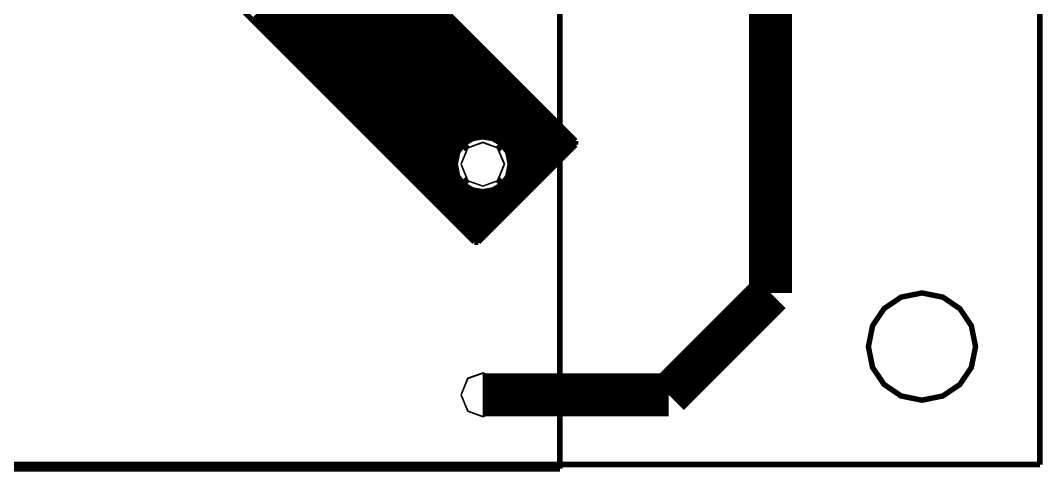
# Model space of a CAD drawing. Extents: x 0.2 to 4.14, y 0.2 to 4.15.
# Drawn here: x 2.266 to 4.144, y 0.198 to 1.026 of the extents above; entities that cross this region are included whole.
import ezdxf

# ---------------------------------------------------------------- set-up
doc = ezdxf.new("R2010")
doc.units = 0
doc.layers.get('0').update_dxf_attribs({"linetype": 'CONTINUOUS'})

msp = doc.modelspace()

# ---------------------------------------------------------------- linework, layer by layer
at = {"color": 151, "const_width": 0.01}
for points in [[(4.13938, 4.14763), (4.13938, 0.210612)], [(4.13938, 0.210612), (0.202365, 0.210612)]]:
    msp.add_lwpolyline(points, dxfattribs=at)
at = {"color": 254, "const_width": 0.01}
for points in [[(4.13938, 4.14763), (4.13938, 0.210612)], [(3.25749, 1.20275), (3.25749, 0.202746)], [(4.13938, 0.210612), (0.202365, 0.210612)], [(3.25749, 0.202746), (1.45828, 0.202746)]]:
    msp.add_lwpolyline(points, dxfattribs=at)
at = {"color": 40}
for points, const_width in [([(4.13938, 4.14763), (4.13938, 0.210612)], 0.01), ([(3.64447, 0.525553), (3.64447, 2.42215)], 0.07874), ([(3.45747, 0.338542), (3.64447, 0.525553)], 0.07874), ([(3.11572, 0.338542), (3.45747, 0.338542)], 0.07874), ([(4.13938, 0.210612), (0.202365, 0.210612)], 0.01)]:
    msp.add_lwpolyline(points, dxfattribs=dict(at, const_width=const_width))
at = {"color": 93, "const_width": 0.01}
for points in [[(4.13938, 4.14763), (4.13938, 0.210612)], [(4.13938, 0.210612), (0.202365, 0.210612)]]:
    msp.add_lwpolyline(points, dxfattribs=at)
at = {"color": 200, "const_width": 0.01}
for points in [[(4.13938, 4.14763), (4.13938, 0.210612)], [(4.13938, 0.210612), (0.202365, 0.210612)]]:
    msp.add_lwpolyline(points, dxfattribs=at)
at = {"color": 13}
for points, const_width in [([(4.13938, 4.14763), (4.13938, 0.210612)], 0.01), ([(2.27572, 1.44353), (3.10038, 0.618869)], 0.01), ([(2.69413, 1.02512), (3.05561, 1.38666)], 0.01), ([(2.70047, 1.01877), (3.05561, 1.37392)], 0.01), ([(2.70682, 1.01242), (3.05561, 1.36122)], 0.01), ([(2.71322, 1.00602), (3.05561, 1.34847)], 0.01), ([(2.71957, 0.999675), (3.05561, 1.33572)], 0.01), ([(2.72592, 0.993326), (3.05561, 1.32302)], 0.01), ([(2.73232, 0.986979), (3.05561, 1.31027)], 0.01), ([(2.73867, 0.980578), (3.05561, 1.29758)], 0.01), ([(2.74501, 0.974229), (3.05561, 1.28483)], 0.01), ([(2.75136, 0.967882), (3.05561, 1.27208)], 0.01), ([(2.75776, 0.961481), (3.05561, 1.25939)], 0.01), ([(2.76411, 0.955132), (3.05561, 1.24664)], 0.01), ([(2.77046, 0.948785), (3.05561, 1.23394)], 0.01), ([(2.77686, 0.942437), (3.05561, 1.22119)], 0.01), ([(2.78321, 0.936035), (3.05561, 1.20844)], 0.01), ([(2.78956, 0.929688), (3.05561, 1.19575)], 0.01), ([(2.79596, 0.92334), (3.05561, 1.183)], 0.01), ([(2.80231, 0.916938), (3.05561, 1.17025)], 0.01), ([(2.80865, 0.91059), (3.05561, 1.15755)], 0.01), ([(2.815, 0.904243), (3.05561, 1.1448)], 0.01), ([(2.8214, 0.89784), (3.05561, 1.13211)], 0.01), ([(2.82775, 0.891493), (3.05561, 1.11936)], 0.01), ([(2.8341, 0.885146), (3.05561, 1.10661)], 0.01), ([(2.8405, 0.878797), (3.05561, 1.09391)], 0.01), ([(2.84685, 0.872396), (3.05561, 1.08116)], 0.01), ([(2.85319, 0.866049), (3.05561, 1.06847)], 0.01), ([(2.8596, 0.8597), (3.05561, 1.05572)], 0.01), ([(2.86594, 0.853299), (3.05561, 1.04297)], 0.01), ([(2.87229, 0.846951), (3.05817, 1.03277)], 0.01), ([(3.28624, 0.804688), (3.05561, 1.03532)], 0.01), ([(2.87864, 0.840603), (3.06451, 1.02642)], 0.01), ([(2.88504, 0.834201), (3.07086, 1.02007)], 0.01), ([(2.89139, 0.827854), (3.07725, 1.01373)], 0.01), ([(2.89774, 0.821506), (3.08361, 1.00732)], 0.01), ([(2.90414, 0.815158), (3.08996, 1.00098)], 0.01), ([(2.91049, 0.808757), (3.09631, 0.994629)], 0.01), ([(2.91683, 0.802408), (3.10271, 0.988226)], 0.01), ([(2.92324, 0.796007), (3.10906, 0.981879)], 0.01), ([(2.92958, 0.78966), (3.1154, 0.975532)], 0.01), ([(2.93593, 0.783311), (3.12181, 0.969129)], 0.01), ([(2.94228, 0.776964), (3.12815, 0.962782)], 0.01), ([(2.94868, 0.770562), (3.1345, 0.956435)], 0.01), ([(2.95503, 0.764214), (3.1409, 0.950086)], 0.01), ([(2.96137, 0.757867), (3.14725, 0.943685)], 0.01), ([(2.96778, 0.751519), (3.1536, 0.937337)], 0.01), ([(2.97412, 0.745117), (3.15994, 0.930989)], 0.01), ([(2.98047, 0.738769), (3.16635, 0.924587)], 0.01), ([(2.98687, 0.732368), (3.17269, 0.91824)], 0.01), ([(2.99322, 0.726019), (3.17904, 0.911892)], 0.01), ([(2.99957, 0.719672), (3.18544, 0.90549)], 0.01), ([(3.10325, 0.810601), (3.19179, 0.899143)], 0.01), ([(3.11751, 0.812121), (3.19814, 0.892794)], 0.01), ([(3.12858, 0.810493), (3.20454, 0.886447)], 0.01), ([(3.13786, 0.807021), (3.21089, 0.880046)], 0.01), ([(3.14578, 0.802246), (3.21724, 0.873697)], 0.01), ([(3.1525, 0.796224), (3.22358, 0.86735)], 0.01), ([(3.1581, 0.789063), (3.22999, 0.860949)], 0.01), ([(3.16243, 0.780707), (3.23633, 0.8546)], 0.01), ([(3.16531, 0.770833), (3.24268, 0.848253)], 0.01), ([(3.16601, 0.758843), (3.24908, 0.841851)], 0.01), ([(3.07596, 0.643283), (3.26178, 0.829156)], 0.01), ([(3.08231, 0.636936), (3.26818, 0.822808)], 0.01), ([(3.16217, 0.742242), (3.25543, 0.835503)], 0.01), ([(3.08865, 0.630588), (3.27453, 0.816406)], 0.01), ([(3.09506, 0.62424), (3.28088, 0.810058)], 0.01), ([(3.10156, 0.618001), (3.28711, 0.803549)], 0.01), ([(3.28624, 0.797635), (3.28624, 0.804688)], 0.01), ([(3.08014, 0.797418), (3.08789, 0.78966)], 0.01181), ([(3.10747, 0.618869), (3.28624, 0.797635)], 0.01), ([(3.15136, 0.797418), (3.14356, 0.78966)], 0.01181), ([(3.00592, 0.713325), (3.06694, 0.774306)], 0.01), ([(3.01232, 0.706922), (3.06538, 0.760037)], 0.01), ([(3.01867, 0.700575), (3.06706, 0.748969)], 0.01), ([(3.02501, 0.694228), (3.07047, 0.739637)], 0.01), ([(3.03142, 0.687879), (3.07531, 0.731771)], 0.01), ([(3.08014, 0.726183), (3.08789, 0.733942)], 0.01181), ([(3.15136, 0.726183), (3.14356, 0.733942)], 0.01181), ([(3.03776, 0.681478), (3.08132, 0.725043)], 0.01), ([(3.04411, 0.675131), (3.08843, 0.719456)], 0.01), ([(3.05051, 0.668782), (3.09685, 0.715115)], 0.01), ([(3.05686, 0.662381), (3.10672, 0.712239)], 0.01), ([(3.06321, 0.656033), (3.11871, 0.711535)], 0.01), ([(3.06961, 0.649685), (3.13531, 0.715386)], 0.01), ([(3.10038, 0.618869), (3.10747, 0.618869)], 0.01), ([(4.13938, 0.210612), (0.202365, 0.210612)], 0.01)]:
    msp.add_lwpolyline(points, dxfattribs=dict(at, const_width=const_width))
at = {"color": 173, "const_width": 0.01}
for points in [[(4.13938, 4.14763), (4.13938, 0.210612)], [(4.13938, 0.210612), (0.202365, 0.210612)]]:
    msp.add_lwpolyline(points, dxfattribs=at)
at = {"color": 13, "const_width": 0.01}
for points in [[(3.16613, 0.761774), (3.16178, 0.783854), (3.15033, 0.799588), (3.13422, 0.809028), (3.11572, 0.812175), (3.09722, 0.809028), (3.08111, 0.799588), (3.06967, 0.783854), (3.06538, 0.761774), (3.06967, 0.739746), (3.08111, 0.724012), (3.09722, 0.714572), (3.11572, 0.711426), (3.13422, 0.714572), (3.15033, 0.724012), (3.16178, 0.739746), (3.16613, 0.761774)], [(3.16613, 0.761774), (3.16178, 0.783854), (3.15033, 0.799588), (3.13422, 0.809028), (3.11572, 0.812175), (3.09722, 0.809028), (3.08111, 0.799588), (3.06967, 0.783854), (3.06538, 0.761774), (3.06967, 0.739746), (3.08111, 0.724012), (3.09722, 0.714572), (3.11572, 0.711426), (3.13422, 0.714572), (3.15033, 0.724012), (3.16178, 0.739746), (3.16613, 0.761774)], [(4.02126, 0.427138), (4.01351, 0.465494), (3.9924, 0.496799), (3.9611, 0.517904), (3.92279, 0.525608), (3.88444, 0.517904), (3.85319, 0.496799), (3.83208, 0.465494), (3.82438, 0.427138), (3.83208, 0.388835), (3.85319, 0.357585), (3.88444, 0.336481), (3.92279, 0.328722), (3.9611, 0.336481), (3.9924, 0.357585), (4.01351, 0.388835), (4.02126, 0.427138)]]:
    msp.add_lwpolyline(points, close=True, dxfattribs=at)
at = {"color": 151}
for points in [[(3.15608, 0.761774), (3.14344, 0.7921), (3.11572, 0.802192), (3.08794, 0.7921), (3.07536, 0.761774), (3.08794, 0.7315), (3.11572, 0.721408), (3.14344, 0.7315), (3.15608, 0.761774)], [(3.15608, 0.338542), (3.14344, 0.368869), (3.11572, 0.378961), (3.08794, 0.368869), (3.07536, 0.338542), (3.08794, 0.308268), (3.11572, 0.298178), (3.14344, 0.308268), (3.15608, 0.338542)]]:
    msp.add_lwpolyline(points, close=True, dxfattribs=at)
at = {"color": 93}
for points in [[(3.15608, 0.761774), (3.14344, 0.7921), (3.11572, 0.802192), (3.08794, 0.7921), (3.07536, 0.761774), (3.08794, 0.7315), (3.11572, 0.721408), (3.14344, 0.7315), (3.15608, 0.761774)], [(3.15608, 0.338542), (3.14344, 0.368869), (3.11572, 0.378961), (3.08794, 0.368869), (3.07536, 0.338542), (3.08794, 0.308268), (3.11572, 0.298178), (3.14344, 0.308268), (3.15608, 0.338542)]]:
    msp.add_lwpolyline(points, close=True, dxfattribs=at)
at = {"color": 40}
for points in [[(3.15511, 0.761774), (3.14279, 0.791342), (3.11572, 0.801161), (3.08865, 0.791342), (3.07639, 0.761774), (3.08865, 0.732314), (3.11572, 0.722439), (3.14279, 0.732314), (3.15511, 0.761774)], [(3.15511, 0.338542), (3.14279, 0.36811), (3.11572, 0.377929), (3.08865, 0.36811), (3.07639, 0.338542), (3.08865, 0.309082), (3.11572, 0.299208), (3.14279, 0.309082), (3.15511, 0.338542)]]:
    msp.add_lwpolyline(points, close=True, dxfattribs=at)
at = {"color": 13}
for points in [[(3.15511, 0.761774), (3.14279, 0.791342), (3.11572, 0.801161), (3.08865, 0.791342), (3.07639, 0.761774), (3.08865, 0.732314), (3.11572, 0.722439), (3.14279, 0.732314), (3.15511, 0.761774)], [(3.15511, 0.338542), (3.14279, 0.36811), (3.11572, 0.377929), (3.08865, 0.36811), (3.07639, 0.338542), (3.08865, 0.309082), (3.11572, 0.299208), (3.14279, 0.309082), (3.15511, 0.338542)]]:
    msp.add_lwpolyline(points, close=True, dxfattribs=at)
at = {"color": 151, "const_width": 0.01}
msp.add_lwpolyline([(4.02126, 0.427138), (4.01351, 0.465494), (3.9924, 0.496799), (3.9611, 0.517904), (3.92279, 0.525608), (3.88444, 0.517904), (3.85319, 0.496799), (3.83208, 0.465494), (3.82438, 0.427138), (3.83208, 0.388835), (3.85319, 0.357585), (3.88444, 0.336481), (3.92279, 0.328722), (3.9611, 0.336481), (3.9924, 0.357585), (4.01351, 0.388835), (4.02126, 0.427138)], close=True, dxfattribs=at)
at = {"color": 254, "const_width": 0.01}
msp.add_lwpolyline([(4.02126, 0.427138), (4.01351, 0.465494), (3.9924, 0.496799), (3.9611, 0.517904), (3.92279, 0.525608), (3.88444, 0.517904), (3.85319, 0.496799), (3.83208, 0.465494), (3.82438, 0.427138), (3.83208, 0.388835), (3.85319, 0.357585), (3.88444, 0.336481), (3.92279, 0.328722), (3.9611, 0.336481), (3.9924, 0.357585), (4.01351, 0.388835), (4.02126, 0.427138)], close=True, dxfattribs=at)
at = {"color": 40, "const_width": 0.01}
msp.add_lwpolyline([(4.02126, 0.427138), (4.01351, 0.465494), (3.9924, 0.496799), (3.9611, 0.517904), (3.92279, 0.525608), (3.88444, 0.517904), (3.85319, 0.496799), (3.83208, 0.465494), (3.82438, 0.427138), (3.83208, 0.388835), (3.85319, 0.357585), (3.88444, 0.336481), (3.92279, 0.328722), (3.9611, 0.336481), (3.9924, 0.357585), (4.01351, 0.388835), (4.02126, 0.427138)], close=True, dxfattribs=at)
at = {"color": 93, "const_width": 0.01}
msp.add_lwpolyline([(4.02126, 0.427138), (4.01351, 0.465494), (3.9924, 0.496799), (3.9611, 0.517904), (3.92279, 0.525608), (3.88444, 0.517904), (3.85319, 0.496799), (3.83208, 0.465494), (3.82438, 0.427138), (3.83208, 0.388835), (3.85319, 0.357585), (3.88444, 0.336481), (3.92279, 0.328722), (3.9611, 0.336481), (3.9924, 0.357585), (4.01351, 0.388835), (4.02126, 0.427138)], close=True, dxfattribs=at)
at = {"color": 200, "const_width": 0.01}
msp.add_lwpolyline([(4.02126, 0.427138), (4.01351, 0.465494), (3.9924, 0.496799), (3.9611, 0.517904), (3.92279, 0.525608), (3.88444, 0.517904), (3.85319, 0.496799), (3.83208, 0.465494), (3.82438, 0.427138), (3.83208, 0.388835), (3.85319, 0.357585), (3.88444, 0.336481), (3.92279, 0.328722), (3.9611, 0.336481), (3.9924, 0.357585), (4.01351, 0.388835), (4.02126, 0.427138)], close=True, dxfattribs=at)
at = {"color": 173, "const_width": 0.01}
msp.add_lwpolyline([(4.02126, 0.427138), (4.01351, 0.465494), (3.9924, 0.496799), (3.9611, 0.517904), (3.92279, 0.525608), (3.88444, 0.517904), (3.85319, 0.496799), (3.83208, 0.465494), (3.82438, 0.427138), (3.83208, 0.388835), (3.85319, 0.357585), (3.88444, 0.336481), (3.92279, 0.328722), (3.9611, 0.336481), (3.9924, 0.357585), (4.01351, 0.388835), (4.02126, 0.427138)], close=True, dxfattribs=at)

doc.saveas('drawing.dxf')
